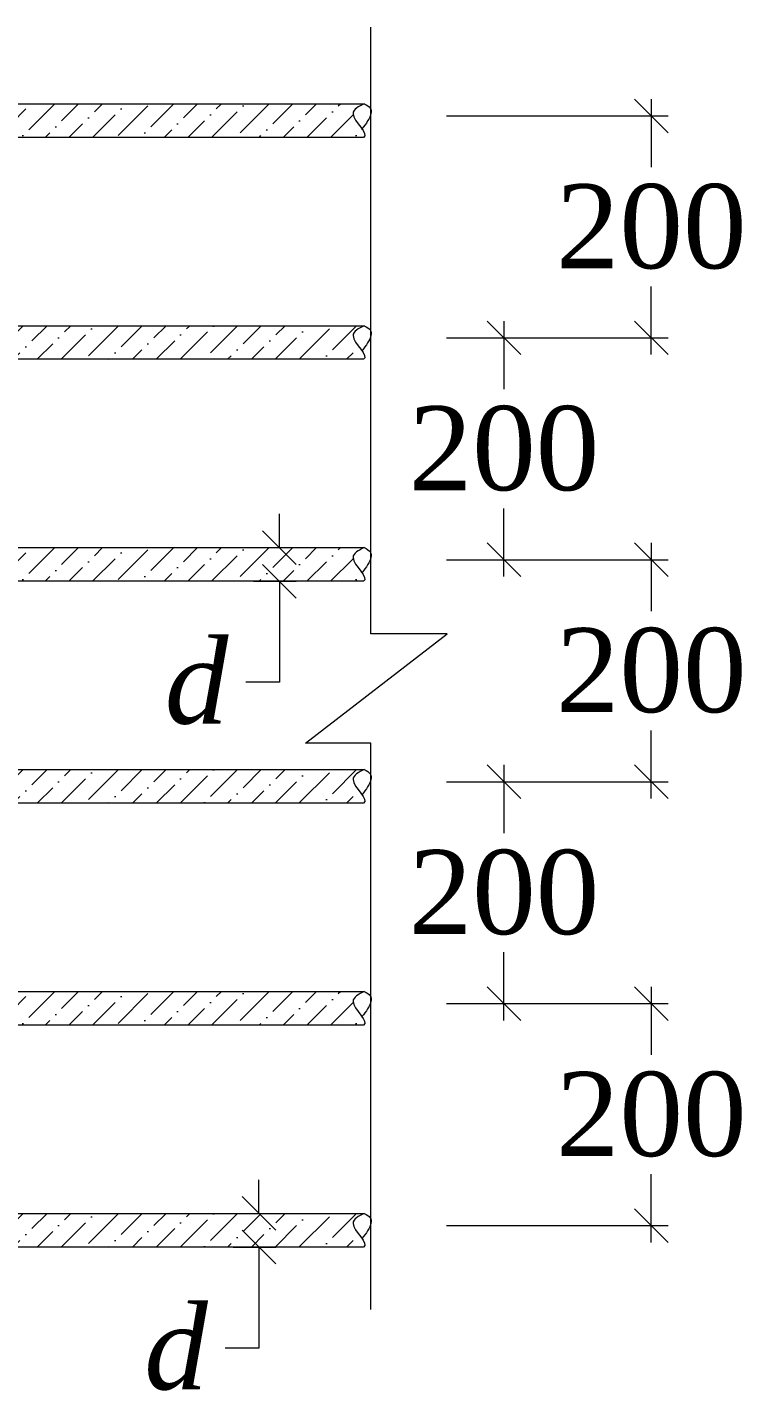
# Model space of a CAD drawing. Header units: millimetres. Extents: x 806395 to 2097197, y -233789 to 193681.
# Drawn here: x 2066420 to 2068968, y -100858 to -95995 of the extents above; entities that cross this region are included whole.
import ezdxf

# ---------------------------------------------------------------- set-up
doc = ezdxf.new("R2010")
doc.units = ezdxf.units.MM
doc.linetypes.add('ACAD_ISO04W100', pattern=[30, 24, -3, 0, -3])
doc.layers.add('RAZREZ', color=121, linetype='ACAD_ISO04W100', lineweight=15)
doc.layers.add('XAMUTLAR', color=125, linetype='Continuous', lineweight=25)
doc.styles.get("Standard").update_dxf_attribs({"font": 'times.ttf'})
doc.styles.add('Times New  Roman', font='times.ttf')
doc.dimstyles.get("Standard").update_dxf_attribs({"dimtxt": 0.18, "dimasz": 0.18, "dimexe": 0.18, "dimexo": 0.0625, "dimgap": 0.09, "dimtad": 0, "dimtih": 1, "dimtoh": 1, "dimdec": 4, "dimzin": 0, "dimdsep": 46, "dimtxsty": 'Standard', "dimcen": 0.09, "dimadec": 0, "dimazin": 0, "dimtfac": 1, "dimtdec": 4, "dimtofl": 0, "dimtmove": 0, "dimatfit": 3, "dimfxl": 1, "dimtolj": 1, "dimtzin": 0, "dimarcsym": 0})
pattern_1 = [(45, (-1730.521, -1253.9424), (0.0530396377, 0.1944786716), [0.25003125, -0.05000625, 0, -0.05000625])]
pattern_2 = [(45, (-1730.521, -1256.5808), (0.0530396377, 0.1944786716), [0.25003125, -0.05000625, 0, -0.05000625])]
pattern_3 = [(45, (-1730.521, -1259.2192), (0.0530396377, 0.1944786716), [0.25003125, -0.05000625, 0, -0.05000625])]

# ---------------------------------------------------------------- blocks, each defined once
blk = doc.blocks.new('_Oblique')
at = {"color": 0, "linetype": 'ByBlock', "lineweight": -2}
blk.add_line((-0.5, -0.5), (0.5, 0.5), dxfattribs=at)
blk = doc.blocks.new('*D125')
at = {"color": 0, "linetype": 'ByBlock', "lineweight": 9, "ltscale": 0.1, "transparency": 16777216}
for p, q in [((147.4348, -89.5319), (147.4348, -89.9372)), ((147.4348, -91.0511), (147.4348, -90.6459))]:
    blk.add_line(p, q, dxfattribs=at)
at = {"color": 0, "lineweight": 9, "ltscale": 0.1, "transparency": 16777216}
for p, q in [((146.2175, -89.6319), (147.5348, -89.6319)), ((146.2175, -90.9511), (147.5348, -90.9511))]:
    blk.add_line(p, q, dxfattribs=at)
at = {"layer": 'Defpoints', "color": 0, "lineweight": 30, "ltscale": 0.1, "transparency": 16777216}
for p in [(146.1175, -89.6319), (146.1175, -90.9511), (147.4348, -90.9511)]:
    blk.add_point(p, dxfattribs=at)
at = {"color": 0, "lineweight": 9, "ltscale": 0.1, "transparency": 16777216, "xscale": 0.2, "yscale": 0.2, "zscale": 0.2}
for p, rotation in [((147.4348, -89.6319), 90), ((147.4348, -90.9511), 270)]:
    blk.add_blockref('_Oblique', p, dxfattribs=dict(at, rotation=rotation))
at = {"color": 0, "lineweight": 15, "ltscale": 0.1, "transparency": 16777216, "insert": (147.4348, -90.2915), "char_height": 0.25, "attachment_point": 5, "style": 'Times New  Roman'}
blk.add_mtext('{\\H2x;200}', dxfattribs=at)
blk = doc.blocks.new('_Open90')
at = {"color": 0, "linetype": 'ByBlock', "lineweight": -2}
for p, q in [((-0.5, 0.5), (0, 0)), ((0, 0), (-1, 0)), ((0, 0), (-0.5, -0.5))]:
    blk.add_line(p, q, dxfattribs=at)
blk = doc.blocks.new('*D126')
at = {"color": 0, "linetype": 'ByBlock', "lineweight": 9, "ltscale": 0.1, "transparency": 16777216}
for p, q in [((146.5596, -90.8511), (146.5596, -91.2564)), ((146.5596, -92.3703), (146.5596, -91.9651))]:
    blk.add_line(p, q, dxfattribs=at)
at = {"color": 0, "lineweight": 9, "ltscale": 0.1, "transparency": 16777216}
for p, q in [((146.2175, -90.9511), (146.6596, -90.9511)), ((146.2175, -92.2703), (146.6596, -92.2703))]:
    blk.add_line(p, q, dxfattribs=at)
at = {"layer": 'Defpoints', "color": 0, "lineweight": 30, "ltscale": 0.1, "transparency": 16777216}
for p in [(146.1175, -90.9511), (146.1175, -92.2703), (146.5596, -92.2703)]:
    blk.add_point(p, dxfattribs=at)
at = {"color": 0, "lineweight": 9, "ltscale": 0.1, "transparency": 16777216, "xscale": 0.2, "yscale": 0.2, "zscale": 0.2}
for p, rotation in [((146.5596, -90.9511), 90), ((146.5596, -92.2703), 270)]:
    blk.add_blockref('_Oblique', p, dxfattribs=dict(at, rotation=rotation))
at = {"color": 0, "lineweight": 15, "ltscale": 0.1, "transparency": 16777216, "insert": (146.5596, -91.6107), "char_height": 0.25, "attachment_point": 5, "style": 'Times New  Roman'}
blk.add_mtext('{\\H2x;200}', dxfattribs=at)
blk = doc.blocks.new('*D127')
at = {"color": 0, "linetype": 'ByBlock', "lineweight": 9, "ltscale": 0.1, "transparency": 16777216}
for p, q in [((145.1034, -96.1558), (145.1034, -95.9558)), ((145.1034, -96.3557), (145.1034, -96.9557)), ((145.1034, -96.9557), (144.9034, -96.9557))]:
    blk.add_line(p, q, dxfattribs=at)
at = {"color": 0, "lineweight": 9, "ltscale": 0.1, "transparency": 16777216}
for p, q in [((144.9496, -96.1558), (145.2034, -96.1558)), ((144.9496, -96.3557), (145.2034, -96.3557))]:
    blk.add_line(p, q, dxfattribs=at)
at = {"layer": 'Defpoints', "color": 0, "lineweight": 30, "ltscale": 0.1, "transparency": 16777216}
for p in [(144.8496, -96.1558), (144.8496, -96.3557), (145.1034, -96.3557)]:
    blk.add_point(p, dxfattribs=at)
at = {"color": 0, "lineweight": 9, "ltscale": 0.1, "transparency": 16777216, "xscale": 0.2, "yscale": 0.2, "zscale": 0.2}
for p, rotation in [((145.1034, -96.1558), 270), ((145.1034, -96.3557), 90)]:
    blk.add_blockref('_Oblique', p, dxfattribs=dict(at, rotation=rotation))
at = {"color": 0, "lineweight": 15, "ltscale": 0.1, "transparency": 16777216, "insert": (144.6107, -96.9557), "char_height": 0.25, "attachment_point": 5}
blk.add_mtext('{\\fTimes New Roman|b0|i1|c204|p18;\\H2x;d}', dxfattribs=at)
blk = doc.blocks.new('*D129')
at = {"color": 0, "linetype": 'ByBlock', "lineweight": 9, "ltscale": 0.1, "transparency": 16777216}
for p, q in [((147.4348, -92.1703), (147.4348, -92.5756)), ((147.4348, -93.6895), (147.4348, -93.2843))]:
    blk.add_line(p, q, dxfattribs=at)
at = {"color": 0, "lineweight": 9, "ltscale": 0.1, "transparency": 16777216}
for p, q in [((146.2175, -92.2703), (147.5348, -92.2703)), ((146.2175, -93.5895), (147.5348, -93.5895))]:
    blk.add_line(p, q, dxfattribs=at)
at = {"layer": 'Defpoints', "color": 0, "lineweight": 30, "ltscale": 0.1, "transparency": 16777216}
for p in [(146.1175, -92.2703), (146.1175, -93.5895), (147.4348, -93.5895)]:
    blk.add_point(p, dxfattribs=at)
at = {"color": 0, "lineweight": 9, "ltscale": 0.1, "transparency": 16777216, "xscale": 0.2, "yscale": 0.2, "zscale": 0.2}
for p, rotation in [((147.4348, -92.2703), 90), ((147.4348, -93.5895), 270)]:
    blk.add_blockref('_Oblique', p, dxfattribs=dict(at, rotation=rotation))
at = {"color": 0, "lineweight": 15, "ltscale": 0.1, "transparency": 16777216, "insert": (147.4348, -92.9299), "char_height": 0.25, "attachment_point": 5, "style": 'Times New  Roman'}
blk.add_mtext('{\\H2x;200}', dxfattribs=at)
blk = doc.blocks.new('*D130')
at = {"color": 0, "linetype": 'ByBlock', "lineweight": 9, "ltscale": 0.1, "transparency": 16777216}
for p, q in [((146.5596, -93.4895), (146.5596, -93.8948)), ((146.5596, -95.0087), (146.5596, -94.6035))]:
    blk.add_line(p, q, dxfattribs=at)
at = {"color": 0, "lineweight": 9, "ltscale": 0.1, "transparency": 16777216}
for p, q in [((146.2175, -93.5895), (146.6596, -93.5895)), ((146.2175, -94.9087), (146.6596, -94.9087))]:
    blk.add_line(p, q, dxfattribs=at)
at = {"layer": 'Defpoints', "color": 0, "lineweight": 30, "ltscale": 0.1, "transparency": 16777216}
for p in [(146.1175, -93.5895), (146.1175, -94.9087), (146.5596, -94.9087)]:
    blk.add_point(p, dxfattribs=at)
at = {"color": 0, "lineweight": 9, "ltscale": 0.1, "transparency": 16777216, "xscale": 0.2, "yscale": 0.2, "zscale": 0.2}
for p, rotation in [((146.5596, -93.5895), 90), ((146.5596, -94.9087), 270)]:
    blk.add_blockref('_Oblique', p, dxfattribs=dict(at, rotation=rotation))
at = {"color": 0, "lineweight": 15, "ltscale": 0.1, "transparency": 16777216, "insert": (146.5596, -94.2491), "char_height": 0.25, "attachment_point": 5, "style": 'Times New  Roman'}
blk.add_mtext('{\\H2x;200}', dxfattribs=at)
blk = doc.blocks.new('*D131')
at = {"color": 0, "linetype": 'ByBlock', "lineweight": 9, "ltscale": 0.1, "transparency": 16777216}
for p, q in [((147.4348, -94.8087), (147.4348, -95.214)), ((147.4348, -96.3279), (147.4348, -95.9227))]:
    blk.add_line(p, q, dxfattribs=at)
at = {"color": 0, "lineweight": 9, "ltscale": 0.1, "transparency": 16777216}
for p, q in [((146.2175, -94.9087), (147.5348, -94.9087)), ((146.2175, -96.2279), (147.5348, -96.2279))]:
    blk.add_line(p, q, dxfattribs=at)
at = {"layer": 'Defpoints', "color": 0, "lineweight": 30, "ltscale": 0.1, "transparency": 16777216}
for p in [(146.1175, -94.9087), (146.1175, -96.2279), (147.4348, -96.2279)]:
    blk.add_point(p, dxfattribs=at)
at = {"color": 0, "lineweight": 9, "ltscale": 0.1, "transparency": 16777216, "xscale": 0.2, "yscale": 0.2, "zscale": 0.2}
for p, rotation in [((147.4348, -94.9087), 90), ((147.4348, -96.2279), 270)]:
    blk.add_blockref('_Oblique', p, dxfattribs=dict(at, rotation=rotation))
at = {"color": 0, "lineweight": 15, "ltscale": 0.1, "transparency": 16777216, "insert": (147.4348, -95.5683), "char_height": 0.25, "attachment_point": 5, "style": 'Times New  Roman'}
blk.add_mtext('{\\H2x;200}', dxfattribs=at)
blk = doc.blocks.new('*D133')
at = {"color": 0, "linetype": 'ByBlock', "lineweight": 9, "ltscale": 0.1, "transparency": 16777216}
for p, q in [((145.2253, -92.1982), (145.2253, -91.9982)), ((145.2253, -92.3981), (145.2253, -92.9981)), ((145.2253, -92.9981), (145.0253, -92.9981))]:
    blk.add_line(p, q, dxfattribs=at)
at = {"color": 0, "lineweight": 9, "ltscale": 0.1, "transparency": 16777216}
for p, q in [((145.0715, -92.1982), (145.3253, -92.1982)), ((145.0715, -92.3981), (145.3253, -92.3981))]:
    blk.add_line(p, q, dxfattribs=at)
at = {"layer": 'Defpoints', "color": 0, "lineweight": 30, "ltscale": 0.1, "transparency": 16777216}
for p in [(144.9715, -92.1982), (144.9715, -92.3981), (145.2253, -92.3981)]:
    blk.add_point(p, dxfattribs=at)
at = {"color": 0, "lineweight": 9, "ltscale": 0.1, "transparency": 16777216, "xscale": 0.2, "yscale": 0.2, "zscale": 0.2}
for p, rotation in [((145.2253, -92.1982), 270), ((145.2253, -92.3981), 90)]:
    blk.add_blockref('_Oblique', p, dxfattribs=dict(at, rotation=rotation))
at = {"color": 0, "lineweight": 15, "ltscale": 0.1, "transparency": 16777216, "insert": (144.7326, -92.9981), "char_height": 0.25, "attachment_point": 5}
blk.add_mtext('{\\fTimes New Roman|b0|i1|c204|p18;\\H2x;d}', dxfattribs=at)
blk = doc.blocks.new('425')
at = {"lineweight": 15, "ltscale": 0.1}
h = blk.add_hatch(dxfattribs=at)
h.set_pattern_fill('ANSI36', color=256, scale=0.0315)
h.set_pattern_definition(pattern_1)
edge = h.paths.add_edge_path()
edge.add_spline(control_points=[(145.71498839, -89.70912639), (145.69401891, -89.67978907), (145.63031597, -89.60799632), (145.69573178, -89.57602966), (145.72894932, -89.55979729)], knot_values=[0, 0, 0, 0, 0.1076104201, 0.2186273172, 0.2186273172, 0.2186273172, 0.2186273172], degree=3, periodic=0)
edge.add_line((145.72894932, -89.55979729), (143.37867987, -89.55979729))
edge.add_line((143.37867987, -89.55979729), (143.36404481, -89.75970503))
edge.add_line((143.36404481, -89.75970503), (145.72470205, -89.75970503))
edge.add_spline(control_points=[(145.72470205, -89.75970503), (145.74163658, -89.7517313), (145.73155274, -89.73230072), (145.71498839, -89.70912639)], knot_values=[0.2186273172, 0.2186273172, 0.2186273172, 0.2186273172, 0.3036316135, 0.3036316135, 0.3036316135, 0.3036316135], degree=3, periodic=0)
h = blk.add_hatch(dxfattribs=at)
h.set_pattern_fill('ANSI36', color=256, scale=0.0315)
h.set_pattern_definition(pattern_1)
edge = h.paths.add_edge_path()
edge.add_line((145.72894932, -90.87899576), (137.979787, -90.87899576))
edge.add_line((137.979787, -90.87899576), (137.96515194, -91.0789035))
edge.add_line((137.96515194, -91.0789035), (145.72470205, -91.0789035))
edge.add_spline(control_points=[(145.72470205, -91.0789035), (145.74163658, -91.07092977), (145.73155274, -91.05149918), (145.71498839, -91.02832486)], knot_values=[0.2186273172, 0.2186273172, 0.2186273172, 0.2186273172, 0.3036316135, 0.3036316135, 0.3036316135, 0.3036316135], degree=3, periodic=0)
edge.add_spline(control_points=[(145.71498839, -91.02832486), (145.69401891, -90.99898753), (145.63031597, -90.92719478), (145.69573178, -90.89522812), (145.72894932, -90.87899576)], knot_values=[0, 0, 0, 0, 0.1076104201, 0.2186273172, 0.2186273172, 0.2186273172, 0.2186273172], degree=3, periodic=0)
h = blk.add_hatch(dxfattribs=at)
h.set_pattern_fill('ANSI36', color=256, scale=0.0315)
h.set_pattern_definition(pattern_2)
edge = h.paths.add_edge_path()
edge.add_spline(control_points=[(145.71498839, -92.34752332), (145.69401891, -92.31818599), (145.63031597, -92.24639324), (145.69573178, -92.21442659), (145.72894932, -92.19819422)], knot_values=[0, 0, 0, 0, 0.1076104201, 0.2186273172, 0.2186273172, 0.2186273172, 0.2186273172], degree=3, periodic=0)
edge.add_line((145.72894932, -92.19819422), (143.37867987, -92.19819422))
edge.add_line((143.37867987, -92.19819422), (143.36404481, -92.39810196))
edge.add_line((143.36404481, -92.39810196), (145.72470205, -92.39810196))
edge.add_spline(control_points=[(145.72470205, -92.39810196), (145.74163658, -92.39012823), (145.73155274, -92.37069764), (145.71498839, -92.34752332)], knot_values=[0.2186273172, 0.2186273172, 0.2186273172, 0.2186273172, 0.3036316135, 0.3036316135, 0.3036316135, 0.3036316135], degree=3, periodic=0)
h = blk.add_hatch(dxfattribs=at)
h.set_pattern_fill('ANSI36', color=256, scale=0.0315)
h.set_pattern_definition(pattern_2)
edge = h.paths.add_edge_path()
edge.add_line((145.72894932, -93.51739268), (137.979787, -93.51739268))
edge.add_line((137.979787, -93.51739268), (137.96515194, -93.71730042))
edge.add_line((137.96515194, -93.71730042), (145.72470205, -93.71730042))
edge.add_spline(control_points=[(145.72470205, -93.71730042), (145.74163658, -93.70932669), (145.73155274, -93.6898961), (145.71498839, -93.66672178)], knot_values=[0.2186273172, 0.2186273172, 0.2186273172, 0.2186273172, 0.3036316135, 0.3036316135, 0.3036316135, 0.3036316135], degree=3, periodic=0)
edge.add_spline(control_points=[(145.71498839, -93.66672178), (145.69401891, -93.63738446), (145.63031597, -93.56559171), (145.69573178, -93.53362505), (145.72894932, -93.51739268)], knot_values=[0, 0, 0, 0, 0.1076104201, 0.2186273172, 0.2186273172, 0.2186273172, 0.2186273172], degree=3, periodic=0)
h = blk.add_hatch(dxfattribs=at)
h.set_pattern_fill('ANSI36', color=256, scale=0.0315)
h.set_pattern_definition(pattern_3)
edge = h.paths.add_edge_path()
edge.add_spline(control_points=[(145.71498839, -94.98592024), (145.69401891, -94.95658292), (145.63031597, -94.88479017), (145.69573178, -94.85282351), (145.72894932, -94.83659114)], knot_values=[0, 0, 0, 0, 0.1076104201, 0.2186273172, 0.2186273172, 0.2186273172, 0.2186273172], degree=3, periodic=0)
edge.add_line((145.72894932, -94.83659114), (143.37867987, -94.83659114))
edge.add_line((143.37867987, -94.83659114), (143.36404481, -95.03649888))
edge.add_line((143.36404481, -95.03649888), (145.72470205, -95.03649888))
edge.add_spline(control_points=[(145.72470205, -95.03649888), (145.74163658, -95.02852515), (145.73155274, -95.00909457), (145.71498839, -94.98592024)], knot_values=[0.2186273172, 0.2186273172, 0.2186273172, 0.2186273172, 0.3036316135, 0.3036316135, 0.3036316135, 0.3036316135], degree=3, periodic=0)
h = blk.add_hatch(dxfattribs=at)
h.set_pattern_fill('ANSI36', color=256, scale=0.0315)
h.set_pattern_definition(pattern_3)
edge = h.paths.add_edge_path()
edge.add_line((145.72894932, -96.1557896), (137.979787, -96.1557896))
edge.add_line((137.979787, -96.1557896), (137.96515194, -96.35569734))
edge.add_line((137.96515194, -96.35569734), (145.72470205, -96.35569734))
edge.add_spline(control_points=[(145.72470205, -96.35569734), (145.74163658, -96.34772361), (145.73155274, -96.32829303), (145.71498839, -96.3051187)], knot_values=[0.2186273172, 0.2186273172, 0.2186273172, 0.2186273172, 0.3036316135, 0.3036316135, 0.3036316135, 0.3036316135], degree=3, periodic=0)
edge.add_spline(control_points=[(145.71498839, -96.3051187), (145.69401891, -96.27578138), (145.63031597, -96.20398863), (145.69573178, -96.17202197), (145.72894932, -96.1557896)], knot_values=[0, 0, 0, 0, 0.1076104201, 0.2186273172, 0.2186273172, 0.2186273172, 0.2186273172], degree=3, periodic=0)
at = {"layer": 'RAZREZ', "color": 0, "lineweight": 15}
blk.add_lwpolyline([(145.76793874, -96.72729818), (145.76793874, -93.36041297), (145.37915179, -93.36041297), (146.22287281, -92.70966146), (145.76793874, -92.70966146), (145.76793874, -89.10510273)], dxfattribs=at)
at = {"layer": 'XAMUTLAR', "color": 0, "lineweight": 15}
for points in [[(143.37867987, -89.55979729), (145.72894932, -89.55979729)], [(145.72470205, -89.75970503), (143.36404481, -89.75970503)], [(137.979787, -90.87899576), (145.72894932, -90.87899576)], [(145.72470205, -91.0789035), (137.96515194, -91.0789035)], [(143.37867987, -92.19819422), (145.72894932, -92.19819422)], [(145.72470205, -92.39810196), (143.36404481, -92.39810196)], [(137.979787, -93.51739268), (145.72894932, -93.51739268)], [(145.72470205, -93.71730042), (137.96515194, -93.71730042)], [(143.37867987, -94.83659114), (145.72894932, -94.83659114)], [(145.72470205, -95.03649888), (143.36404481, -95.03649888)], [(137.979787, -96.1557896), (145.72894932, -96.1557896)], [(145.72470205, -96.35569734), (137.96515194, -96.35569734)]]:
    blk.add_lwpolyline(points, dxfattribs=at)
for points, knots in [([(145.72894932, -89.55979729), (145.69573178, -89.57602966), (145.60488171, -89.62042525), (145.76307468, -89.74163703), (145.72470205, -89.75970503)], [0, 0, 0, 0, 0.11101689703, 0.30363161349, 0.30363161349, 0.30363161349, 0.30363161349]), ([(145.72894932, -89.55979729), (145.76216685, -89.57602966), (145.78606284, -89.60723257), (145.74047049, -89.67955805), (145.71498839, -89.70912639)], [0, 0, 0, 0, 0.11101689703, 0.21896601011, 0.21896601011, 0.21896601011, 0.21896601011]), ([(145.72894932, -90.87899576), (145.69573178, -90.89522812), (145.60488171, -90.93962371), (145.76307468, -91.06083549), (145.72470205, -91.0789035)], [0, 0, 0, 0, 0.11101689703, 0.30363161349, 0.30363161349, 0.30363161349, 0.30363161349]), ([(145.72894932, -90.87899576), (145.76216685, -90.89522812), (145.78606284, -90.92643103), (145.74047049, -90.99875651), (145.71498839, -91.02832486)], [0, 0, 0, 0, 0.11101689703, 0.21896601011, 0.21896601011, 0.21896601011, 0.21896601011]), ([(145.72894932, -92.19819422), (145.69573178, -92.21442659), (145.60488171, -92.25882217), (145.76307468, -92.38003396), (145.72470205, -92.39810196)], [0, 0, 0, 0, 0.11101689703, 0.30363161349, 0.30363161349, 0.30363161349, 0.30363161349]), ([(145.72894932, -92.19819422), (145.76216685, -92.21442659), (145.78606284, -92.24562949), (145.74047049, -92.31795498), (145.71498839, -92.34752332)], [0, 0, 0, 0, 0.11101689703, 0.21896601011, 0.21896601011, 0.21896601011, 0.21896601011]), ([(145.72894932, -93.51739268), (145.69573178, -93.53362505), (145.60488171, -93.57802063), (145.76307468, -93.69923242), (145.72470205, -93.71730042)], [0, 0, 0, 0, 0.11101689703, 0.30363161349, 0.30363161349, 0.30363161349, 0.30363161349]), ([(145.72894932, -93.51739268), (145.76216685, -93.53362505), (145.78606284, -93.56482795), (145.74047049, -93.63715344), (145.71498839, -93.66672178)], [0, 0, 0, 0, 0.11101689703, 0.21896601011, 0.21896601011, 0.21896601011, 0.21896601011]), ([(145.72894932, -94.83659114), (145.69573178, -94.85282351), (145.60488171, -94.8972191), (145.76307468, -95.01843088), (145.72470205, -95.03649888)], [0, 0, 0, 0, 0.11101689703, 0.30363161349, 0.30363161349, 0.30363161349, 0.30363161349]), ([(145.72894932, -94.83659114), (145.76216685, -94.85282351), (145.78606284, -94.88402641), (145.74047049, -94.9563519), (145.71498839, -94.98592024)], [0, 0, 0, 0, 0.11101689703, 0.21896601011, 0.21896601011, 0.21896601011, 0.21896601011]), ([(145.72894932, -96.1557896), (145.69573178, -96.17202197), (145.60488171, -96.21641756), (145.76307468, -96.33762934), (145.72470205, -96.35569734)], [0, 0, 0, 0, 0.11101689703, 0.30363161349, 0.30363161349, 0.30363161349, 0.30363161349]), ([(145.72894932, -96.1557896), (145.76216685, -96.17202197), (145.78606284, -96.20322488), (145.74047049, -96.27555036), (145.71498839, -96.3051187)], [0, 0, 0, 0, 0.11101689703, 0.21896601011, 0.21896601011, 0.21896601011, 0.21896601011])]:
    blk.add_open_spline(points, degree=3, knots=knots, dxfattribs=at)
at = {"lineweight": 15, "ltscale": 0.1}
for base, p1, p2, text, override, picture, middle in [((147.4348002, -90.95113587), (146.11746228, -89.63193741), (146.11746228, -90.95113587), '{\\H2x;200}', {"dimtxt": 0.25, "dimasz": 0.2, "dimexe": 0.1, "dimexo": 0.1, "dimgap": 0.1, "dimlfac": 1000, "dimzin": 8, "dimdsep": 44, "dimtxsty": 'Times New  Roman', "dimblk": 'Oblique', "dimcen": 0.25, "dimdle": 0.1, "dimtix": 1, "dimldrblk": 'Open90', "dimfxl": 1.25, "dimtolj": 0, "dimtzin": 8, "dimlwd": 9, "dimlwe": 9}, '*D125', (147.4348002, -90.29153664)), ((146.55959494, -92.27033433), (146.11746228, -90.95113587), (146.11746228, -92.27033433), '{\\H2x;200}', {"dimtxt": 0.25, "dimasz": 0.2, "dimexe": 0.1, "dimexo": 0.1, "dimgap": 0.1, "dimlfac": 1000, "dimzin": 8, "dimdsep": 44, "dimtxsty": 'Times New  Roman', "dimblk": 'Oblique', "dimcen": 0.25, "dimdle": 0.1, "dimtix": 1, "dimldrblk": 'Open90', "dimfxl": 1.25, "dimtolj": 0, "dimtzin": 8, "dimlwd": 9, "dimlwe": 9}, '*D126', (146.55959494, -91.6107351)), ((145.22531926, -92.39810196), (144.97153682, -92.19819422), (144.97153682, -92.39810196), '{\\fTimes New Roman|b0|i1|c204|p18;\\H2x;d}', {"dimtxt": 0.25, "dimasz": 0.2, "dimexe": 0.1, "dimexo": 0.1, "dimgap": 0.1, "dimlfac": 1000, "dimzin": 8, "dimdsep": 44, "dimblk": 'Oblique', "dimcen": 0.25, "dimdle": 0.1, "dimadec": 0, "dimtix": 1, "dimldrblk": 'Open90', "dimfxl": 1.25, "dimtolj": 0, "dimtzin": 8, "dimlwd": 9, "dimlwe": 9}, '*D133', (144.73263721, -92.99810196)), ((147.4348002, -93.58953279), (146.11746228, -92.27033433), (146.11746228, -93.58953279), '{\\H2x;200}', {"dimtxt": 0.25, "dimasz": 0.2, "dimexe": 0.1, "dimexo": 0.1, "dimgap": 0.1, "dimlfac": 1000, "dimzin": 8, "dimdsep": 44, "dimtxsty": 'Times New  Roman', "dimblk": 'Oblique', "dimcen": 0.25, "dimdle": 0.1, "dimtix": 1, "dimldrblk": 'Open90', "dimfxl": 1.25, "dimtolj": 0, "dimtzin": 8, "dimlwd": 9, "dimlwe": 9}, '*D129', (147.4348002, -92.92993356)), ((146.55959494, -94.90873126), (146.11746228, -93.58953279), (146.11746228, -94.90873126), '{\\H2x;200}', {"dimtxt": 0.25, "dimasz": 0.2, "dimexe": 0.1, "dimexo": 0.1, "dimgap": 0.1, "dimlfac": 1000, "dimzin": 8, "dimdsep": 44, "dimtxsty": 'Times New  Roman', "dimblk": 'Oblique', "dimcen": 0.25, "dimdle": 0.1, "dimtix": 1, "dimldrblk": 'Open90', "dimfxl": 1.25, "dimtolj": 0, "dimtzin": 8, "dimlwd": 9, "dimlwe": 9}, '*D130', (146.55959494, -94.24913202)), ((147.4348002, -96.22792972), (146.11746228, -94.90873126), (146.11746228, -96.22792972), '{\\H2x;200}', {"dimtxt": 0.25, "dimasz": 0.2, "dimexe": 0.1, "dimexo": 0.1, "dimgap": 0.1, "dimlfac": 1000, "dimzin": 8, "dimdsep": 44, "dimtxsty": 'Times New  Roman', "dimblk": 'Oblique', "dimcen": 0.25, "dimdle": 0.1, "dimtix": 1, "dimldrblk": 'Open90', "dimfxl": 1.25, "dimtolj": 0, "dimtzin": 8, "dimlwd": 9, "dimlwe": 9}, '*D131', (147.4348002, -95.56833049)), ((145.10336566, -96.35569734), (144.84958322, -96.1557896), (144.84958322, -96.35569734), '{\\fTimes New Roman|b0|i1|c204|p18;\\H2x;d}', {"dimtxt": 0.25, "dimasz": 0.2, "dimexe": 0.1, "dimexo": 0.1, "dimgap": 0.1, "dimlfac": 1000, "dimzin": 8, "dimdsep": 44, "dimblk": 'Oblique', "dimcen": 0.25, "dimdle": 0.1, "dimadec": 0, "dimtix": 1, "dimldrblk": 'Open90', "dimfxl": 1.25, "dimtolj": 0, "dimtzin": 8, "dimlwd": 9, "dimlwe": 9}, '*D127', (144.61068361, -96.95569734))]:
    dim = blk.add_linear_dim(base=base, p1=p1, p2=p2, angle=90, text=text, dimstyle='Standard', override=override, dxfattribs=at)
    dim.commit()
    dim.dimension.update_dxf_attribs({"geometry": picture, "text_midpoint": middle, "dimtype": 128})

msp = doc.modelspace()

# ---------------------------------------------------------------- block references
at = {"color": 253, "linetype": 'ByBlock', "lineweight": 0, "xscale": 600, "yscale": 600, "zscale": 600}
msp.add_blockref('425', (1980184.604, -42532.145), dxfattribs=at)

doc.saveas('drawing.dxf')
